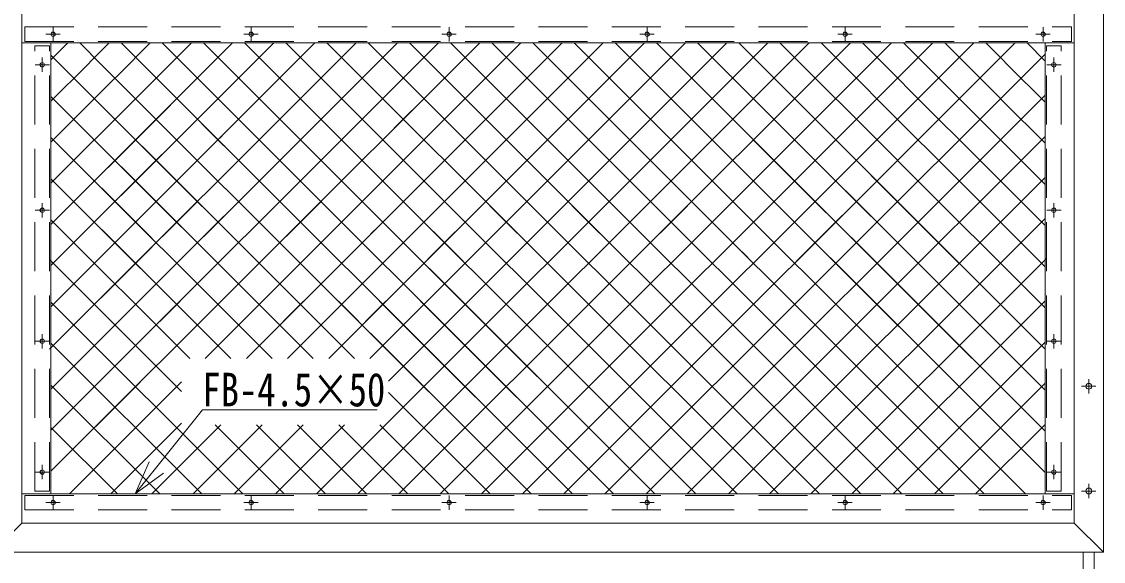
# Model space of a CAD drawing. Units: millimetres, scale not verified. Extents: x -4200 to 4200, y -2970 to 2970.
# Drawn here: x -3070 to -1212, y -1260 to -332 of the extents above; entities that cross this region are included whole.
import ezdxf
from ezdxf.enums import TextEntityAlignment as Align

# ---------------------------------------------------------------- set-up
doc = ezdxf.new("R2010")
doc.units = ezdxf.units.MM
doc.header["$LTSCALE"] = 10
doc.linetypes.add('USER1', pattern=[12.6, 8.4, -4.2])
doc.linetypes.add('USER2', pattern=[50.5, 30, -9, 2.5, -9])
for name, color, linetype, lineweight in [('0-2_1', 7, 'Continuous', 9), ('0-3_23', 7, 'Continuous', 9), ('0-4_30', 3, 'USER2', 9), ('0-7_2', 4, 'Continuous', 9), ('0-9_16', 7, 'Continuous', 9), ('0-C_4', 7, 'USER1', 9), ('0-E_20', 7, 'Continuous', 9), ('0-F_3', 7, 'Continuous', 9), ('1-2_21', 7, 'Continuous', 9), ('1-9_2網', 2, 'Continuous', 25)]:
    doc.layers.add(name, color=color, linetype=linetype, lineweight=lineweight)
doc.styles.add('ＭＳ ゴシック', font='')
doc.styles.get('ＭＳ ゴシック').set_extended_font_data('MS Gothic')

msp = doc.modelspace()

# ---------------------------------------------------------------- linework, layer by layer
at = {"layer": '0-2_1'}
for q in [(-2850.54, -1088.94), (-2826.28, -1108.33)]:
    msp.add_line((-2874.59, -1143.91), q, dxfattribs=at)
msp.add_lwpolyline([(-2874.59, -1143.91), (-2759.3, -999.66), (-2459.3, -999.66)], dxfattribs=at)
for centre, radius in [((-3015.78, -353.91), 3.75), ((-2675.78, -353.91), 3.75), ((-2335.78, -353.91), 3.75), ((-1995.78, -353.91), 3.75), ((-1655.78, -353.91), 3.75), ((-1315.78, -353.91), 3.75), ((-3034.28, -406.41), 3.75), ((-1297.28, -406.41), 3.75), ((-3034.28, -656.41), 3.75), ((-1297.28, -656.41), 3.75), ((-3034.28, -881.41), 3.75), ((-1297.28, -881.41), 3.75), ((-1237.28, -958.91), 5), ((-3034.28, -1106.41), 3.75), ((-1297.28, -1106.41), 3.75), ((-1237.28, -1138.91), 5), ((-3015.78, -1158.91), 3.75), ((-2675.78, -1158.91), 3.75), ((-2335.78, -1158.91), 3.75), ((-1995.78, -1158.91), 3.75), ((-1655.78, -1158.91), 3.75), ((-1315.78, -1158.91), 3.75)]:
    msp.add_circle(centre, radius, dxfattribs=at)
at = {"layer": '0-3_23'}
msp.add_line((-3069.28, -1053.91), (-3069.28, -1167.31), dxfattribs=at)
at = {"layer": '0-4_30'}
for p, q in [((-3015.78, -366.21), (-3015.78, -341.6)), ((-2675.78, -366.21), (-2675.78, -341.6)), ((-2335.78, -366.21), (-2335.78, -341.6)), ((-1995.78, -366.21), (-1995.78, -341.6)), ((-1655.78, -366.21), (-1655.78, -341.6)), ((-1315.78, -366.21), (-1315.78, -341.6)), ((-3003.47, -353.91), (-3028.08, -353.91)), ((-2663.47, -353.91), (-2688.08, -353.91)), ((-2323.47, -353.91), (-2348.08, -353.91)), ((-1983.47, -353.91), (-2008.08, -353.91)), ((-1643.47, -353.91), (-1668.08, -353.91)), ((-1303.47, -353.91), (-1328.08, -353.91)), ((-3046.58, -406.41), (-3021.97, -406.41)), ((-3034.28, -418.71), (-3034.28, -394.1)), ((-1284.97, -406.41), (-1309.58, -406.41)), ((-1297.28, -418.71), (-1297.28, -394.1)), ((-3034.28, -668.71), (-3034.28, -644.1)), ((-1297.28, -668.71), (-1297.28, -644.1)), ((-3046.58, -656.41), (-3021.97, -656.41)), ((-1284.97, -656.41), (-1309.58, -656.41)), ((-3034.28, -893.71), (-3034.28, -869.1)), ((-1297.28, -893.71), (-1297.28, -869.1)), ((-3046.58, -881.41), (-3021.97, -881.41)), ((-1284.97, -881.41), (-1309.58, -881.41)), ((-1237.28, -946.6), (-1237.28, -971.21)), ((-1249.58, -958.91), (-1224.97, -958.91)), ((-3034.28, -1094.1), (-3034.28, -1118.71)), ((-1297.28, -1094.1), (-1297.28, -1118.71)), ((-3046.58, -1106.41), (-3021.97, -1106.41)), ((-1284.97, -1106.41), (-1309.58, -1106.41)), ((-1237.28, -1126.6), (-1237.28, -1151.21)), ((-3015.78, -1146.6), (-3015.78, -1171.21)), ((-2675.78, -1146.6), (-2675.78, -1171.21)), ((-2335.78, -1146.6), (-2335.78, -1171.21)), ((-1995.78, -1146.6), (-1995.78, -1171.21)), ((-1655.78, -1146.6), (-1655.78, -1171.21)), ((-1315.78, -1146.6), (-1315.78, -1171.21)), ((-1249.58, -1138.91), (-1224.97, -1138.91)), ((-3003.47, -1158.91), (-3028.08, -1158.91)), ((-2663.47, -1158.91), (-2688.08, -1158.91)), ((-2323.47, -1158.91), (-2348.08, -1158.91)), ((-1983.47, -1158.91), (-2008.08, -1158.91)), ((-1643.47, -1158.91), (-1668.08, -1158.91)), ((-1303.47, -1158.91), (-1328.08, -1158.91))]:
    msp.add_line(p, q, dxfattribs=at)
at = {"layer": '0-7_2'}
for p, q in [((-3069.28, -1143.91), (-1262.28, -1143.91)), ((-3069.28, -1193.91), (-1262.28, -1193.91)), ((-3119.28, -1243.91), (-1212.28, -1243.91)), ((-3119.28, -1243.91), (-1212.28, -1243.91))]:
    msp.add_line(p, q, dxfattribs=at)
at = {"layer": '0-9_16'}
msp.add_line((-3069.28, -368.91), (-1262.28, -368.91), dxfattribs=at)
at = {"layer": '0-C_4', "linetype": 'Continuous'}
for p, q in [((-3069.28, 656.09), (-3069.28, -1193.91)), ((-3019.28, -368.91), (-3019.28, -1143.91))]:
    msp.add_line(p, q, dxfattribs=at)
at = {"layer": '0-C_4'}
for p, q in [((-3064.23, -341.41), (-1267.28, -341.41)), ((-3064.23, -341.41), (-3064.23, -366.41)), ((-1267.28, -366.41), (-1267.28, -341.41)), ((-3064.23, -366.41), (-1267.28, -366.41)), ((-3046.78, -1138.91), (-3046.78, -373.91)), ((-3046.78, -373.91), (-3021.78, -373.91)), ((-3021.78, -1138.91), (-3021.78, -373.91)), ((-1309.78, -1138.91), (-1309.78, -373.91)), ((-1309.78, -373.91), (-1284.78, -373.91)), ((-1284.78, -1138.91), (-1284.78, -373.91)), ((-3064.23, -1146.41), (-1267.28, -1146.41)), ((-3064.23, -1171.41), (-3064.23, -1146.41)), ((-3046.78, -1138.91), (-3021.78, -1138.91)), ((-1284.78, -1138.91), (-1309.78, -1138.91)), ((-1267.28, -1146.41), (-1267.28, -1171.41)), ((-3064.23, -1171.41), (-1267.28, -1171.41))]:
    msp.add_line(p, q, dxfattribs=at)
at = {"layer": '0-E_20'}
for p, q in [((-3069.28, -1193.91), (-3119.28, -1243.91)), ((-1262.28, -1193.91), (-1212.28, -1243.91))]:
    msp.add_line(p, q, dxfattribs=at)
at = {"layer": '0-F_3'}
for p, q in [((-1262.28, -1193.91), (-1262.28, -278.91)), ((-1212.28, -1243.91), (-1212.28, -278.91)), ((-1312.28, -1143.91), (-1312.28, -368.91)), ((-1212.28, -1243.91), (-1212.28, -678.41))]:
    msp.add_line(p, q, dxfattribs=at)
at = {"layer": '1-2_21'}
for p, q in [((-1247.18, -1243.91), (-1247.18, -1323.91)), ((-1228.18, -1243.91), (-1228.18, -1323.91))]:
    msp.add_line(p, q, dxfattribs=at)
at = {"layer": '1-9_2網'}
for p, q in [((-3019.28, -397.93), (-2990.26, -368.91)), ((-3019.28, -680.77), (-2707.41, -368.91)), ((-3019.28, -751.48), (-2636.7, -368.91)), ((-3019.28, -822.19), (-2565.99, -368.91)), ((-3019.28, -892.91), (-2495.28, -368.91)), ((-3019.28, -963.62), (-2424.57, -368.91)), ((-3019.28, -1034.33), (-2353.86, -368.91)), ((-3019.28, -1105.04), (-2283.15, -368.91)), ((-2931.73, -406.8), (-2969.62, -368.91)), ((-2947.92, -397.28), (-2919.54, -368.91)), ((-2903.39, -423.47), (-2848.83, -368.91)), ((-2123.91, -1143.91), (-2898.91, -368.91)), ((-2858.87, -449.65), (-2778.12, -368.91)), ((-2053.2, -1143.91), (-2828.2, -368.91)), ((-1982.49, -1143.91), (-2757.49, -368.91)), ((-2754.53, -911), (-2212.44, -368.91)), ((-1911.78, -1143.91), (-2686.78, -368.91)), ((-2683.82, -911), (-2141.73, -368.91)), ((-1841.07, -1143.91), (-2616.07, -368.91)), ((-2613.11, -911), (-2071.02, -368.91)), ((-2563.17, -1143.91), (-1788.17, -368.91)), ((-1770.36, -1143.91), (-2545.36, -368.91)), ((-2542.4, -911), (-2000.31, -368.91)), ((-2492.46, -1143.91), (-1717.46, -368.91)), ((-1699.65, -1143.91), (-2474.65, -368.91)), ((-2471.69, -911), (-1929.6, -368.91)), ((-2439.87, -949.9), (-1858.88, -368.91)), ((-2421.75, -1143.91), (-1646.75, -368.91)), ((-1628.93, -1143.91), (-2403.93, -368.91)), ((-2351.04, -1143.91), (-1576.04, -368.91)), ((-1558.22, -1143.91), (-2333.22, -368.91)), ((-2280.33, -1143.91), (-1505.33, -368.91)), ((-1487.51, -1143.91), (-2262.51, -368.91)), ((-2209.62, -1143.91), (-1434.62, -368.91)), ((-1416.8, -1143.91), (-2191.8, -368.91)), ((-2138.91, -1143.91), (-1363.91, -368.91)), ((-1346.09, -1143.91), (-2121.09, -368.91)), ((-1312.28, -1107.01), (-2050.38, -368.91)), ((-1312.28, -1036.3), (-1979.67, -368.91)), ((-1312.28, -965.59), (-1908.96, -368.91)), ((-1312.28, -894.88), (-1838.25, -368.91)), ((-1571.15, -565.3), (-1767.54, -368.91)), ((-1526.63, -539.1), (-1696.83, -368.91)), ((-1482.12, -512.91), (-1626.12, -368.91)), ((-1437.6, -486.71), (-1555.41, -368.91)), ((-1393.08, -460.52), (-1484.7, -368.91)), ((-1348.57, -434.33), (-1413.99, -368.91)), ((-1312.28, -399.9), (-1343.27, -368.91)), ((-2707.83, -701.41), (-3019.28, -389.96)), ((-2707.83, -701.41), (-3019.28, -389.96)), ((-2498.23, -911), (-3019.28, -389.96)), ((-2068.2, -1143.91), (-1312.28, -387.99)), ((-1372.99, -448.69), (-1312.28, -387.99)), ((-3019.28, -468.64), (-2957.41, -406.77)), ((-2957.41, -406.77), (-2947.92, -397.28)), ((-2895.1, -443.42), (-2931.73, -406.8)), ((-2912.89, -432.96), (-2903.39, -423.47)), ((-3019.28, -539.35), (-2912.89, -432.96)), ((-2194.62, -1143.91), (-2895.1, -443.42)), ((-1339.07, -443.82), (-1348.57, -434.33)), ((-1312.28, -470.61), (-1339.07, -443.82)), ((-3019.28, -610.06), (-2868.37, -459.15)), ((-2778.54, -701.41), (-3019.28, -460.67)), ((-2568.94, -911), (-3019.28, -460.67)), ((-2868.37, -459.15), (-2858.87, -449.65)), ((-1997.49, -1143.91), (-1312.28, -458.7)), ((-1409.64, -485.34), (-1372.99, -448.69)), ((-1383.59, -470.02), (-1393.08, -460.52)), ((-2823.84, -485.34), (-2814.35, -475.84)), ((-1312.28, -541.32), (-1383.59, -470.02)), ((-3019.28, -680.77), (-2823.84, -485.34)), ((-2461.2, -546.96), (-2399.43, -485.19)), ((-1428.1, -496.21), (-1437.6, -486.71)), ((-1312.28, -612.04), (-1428.1, -496.21)), ((-3019.28, -751.48), (-2779.32, -511.53)), ((-2779.32, -511.53), (-2769.82, -502.03)), ((-2723.4, -544.42), (-2760.02, -507.8)), ((-1472.62, -522.41), (-1482.12, -512.91)), ((-2845.62, -705.04), (-3019.28, -531.38)), ((-2639.66, -911), (-3019.28, -531.38)), ((-1926.78, -1143.91), (-1312.28, -529.41)), ((-1312.28, -1036.3), (-1812.18, -536.4)), ((-1312.28, -682.75), (-1472.62, -522.41)), ((-2720.86, -546.96), (-2723.4, -544.42)), ((-1581.44, -586.44), (-1544.79, -549.79)), ((-1517.14, -548.6), (-1526.63, -539.1)), ((-1312.28, -753.46), (-1517.14, -548.6)), ((-1561.65, -574.79), (-1571.15, -565.3)), ((-1312.28, -824.17), (-1561.65, -574.79)), ((-1738.91, -743.91), (-1581.44, -586.44)), ((-2845.62, -775.75), (-3019.28, -602.09)), ((-2710.37, -911), (-3019.28, -602.09)), ((-1856.07, -1143.91), (-1312.28, -600.12)), ((-1312.28, -1107.01), (-1812.18, -607.11)), ((-2940.99, -743.91), (-2818.04, -620.95)), ((-2827.78, -701.41), (-2767.03, -640.66)), ((-2757.07, -701.41), (-2696.32, -640.66)), ((-2637.12, -701.41), (-2697.87, -640.66)), ((-2686.36, -701.41), (-2625.61, -640.66)), ((-2566.41, -701.41), (-2627.16, -640.66)), ((-2615.65, -701.41), (-2554.9, -640.66)), ((-2615.65, -701.41), (-2554.9, -640.66)), ((-2615.65, -701.41), (-2556.71, -642.47)), ((-2556.71, -642.47), (-2554.9, -640.66)), ((-2544.94, -701.41), (-2484.19, -640.66)), ((-2544.94, -701.41), (-2484.19, -640.66)), ((-2424.99, -701.41), (-2485.74, -640.66)), ((-2474.23, -701.41), (-2413.48, -640.66)), ((-2474.23, -701.41), (-2413.48, -640.66)), ((-2311.78, -743.91), (-2415.03, -640.66)), ((-2403.52, -701.41), (-2350.85, -648.74)), ((-2369.12, -737.72), (-2280.14, -648.74)), ((-2241.07, -743.91), (-2349.21, -635.76)), ((-2241.07, -743.91), (-2336.23, -648.74)), ((-2304.6, -743.91), (-2209.43, -648.74)), ((-2170.36, -743.91), (-2265.52, -648.74)), ((-2233.88, -743.91), (-2138.72, -648.74)), ((-2099.65, -743.91), (-2194.81, -648.74)), ((-2163.17, -743.91), (-2068.01, -648.74)), ((-2028.93, -743.91), (-2124.1, -648.74)), ((-2092.46, -743.91), (-1997.3, -648.74)), ((-1958.22, -743.91), (-2053.39, -648.74)), ((-2021.75, -743.91), (-1926.59, -648.74)), ((-1887.51, -743.91), (-1982.68, -648.74)), ((-1951.04, -743.91), (-1855.88, -648.74)), ((-1838.24, -722.47), (-1911.97, -648.74)), ((-1793.73, -696.27), (-1841.26, -648.74)), ((-2544.94, -701.41), (-2512.18, -668.65)), ((-2512.18, -668.65), (-2502.69, -659.16)), ((-2781.08, -911), (-3019.28, -672.8)), ((-2467.66, -694.84), (-2458.17, -685.35)), ((-1785.36, -1143.91), (-1312.28, -670.83)), ((-2474.23, -701.41), (-2467.66, -694.84)), ((-1784.23, -705.77), (-1793.73, -696.27)), ((-1746.09, -743.91), (-1784.23, -705.77)), ((-3021.78, -895.41), (-2845.62, -719.25)), ((-2870.28, -743.91), (-2845.62, -719.25)), ((-1828.75, -731.96), (-1838.24, -722.47)), ((-3019.28, -743.51), (-3021.78, -741.01)), ((-2382.49, -743.91), (-2384.61, -741.79)), ((-2382.49, -743.91), (-2384.61, -741.79)), ((-1982.49, -1143.91), (-2384.61, -741.79)), ((-2375.31, -743.91), (-2369.12, -737.72)), ((-1816.8, -743.91), (-1828.75, -731.96)), ((-1714.65, -1143.91), (-1312.28, -741.54)), ((-1312.28, -741.54), (-1309.78, -739.04)), ((-3018.88, -743.91), (-3019.28, -743.51)), ((-2795.02, -967.77), (-3019.28, -743.51)), ((-3019.28, -963.62), (-2845.62, -789.96)), ((-3019.28, -963.62), (-2845.62, -789.96)), ((-2689.6, -1143.91), (-3019.28, -814.22)), ((-2832.66, -847.7), (-2797.61, -812.66)), ((-2761.94, -847.7), (-2726.9, -812.66)), ((-2761.94, -847.7), (-2726.9, -812.66)), ((-2761.94, -847.7), (-2726.9, -812.66)), ((-2761.94, -847.7), (-2726.9, -812.66)), ((-2691.23, -847.7), (-2656.19, -812.66)), ((-2620.52, -847.7), (-2585.48, -812.66)), ((-2549.81, -847.7), (-2514.77, -812.66)), ((-2490.82, -847.7), (-2525.87, -812.66)), ((-2490.82, -847.7), (-2525.87, -812.66)), ((-2479.1, -847.7), (-2444.06, -812.66)), ((-2123.91, -1143.91), (-2455.16, -812.66)), ((-2303.2, -893.91), (-2384.61, -812.5)), ((-2053.2, -1143.91), (-2384.61, -812.5)), ((-1643.94, -1143.91), (-1312.28, -812.25)), ((-2444.62, -893.91), (-2470.34, -868.19)), ((-2444.62, -893.91), (-2470.34, -868.19)), ((-2194.62, -1143.91), (-2470.34, -868.19)), ((-2760.31, -1143.91), (-3019.28, -884.93)), ((-3019.28, -1034.33), (-2871.65, -886.7)), ((-3019.28, -1034.33), (-2871.65, -886.7)), ((-1573.22, -1143.91), (-1312.28, -882.96)), ((-3019.28, -1105.04), (-2866.23, -951.99)), ((-2832.58, -1143.91), (-3019.28, -957.21)), ((-2987.44, -1143.91), (-2795.02, -951.49)), ((-2987.44, -1143.91), (-2795.52, -951.99)), ((-1502.51, -1143.91), (-1312.28, -953.67)), ((-2265.33, -1143.91), (-2439.87, -969.37)), ((-2265.33, -1143.91), (-2439.87, -969.37)), ((-2904.85, -1143.91), (-3019.28, -1029.48)), ((-2916.73, -1143.91), (-2795.02, -1022.2)), ((-2916.73, -1143.91), (-2795.02, -1022.2)), ((-2846.02, -1143.91), (-2727.56, -1025.45)), ((-2846.02, -1143.91), (-2727.56, -1025.45)), ((-2775.31, -1143.91), (-2656.85, -1025.45)), ((-2775.31, -1143.91), (-2656.85, -1025.45)), ((-2618.88, -1143.91), (-2737.34, -1025.45)), ((-2704.6, -1143.91), (-2586.14, -1025.45)), ((-2704.6, -1143.91), (-2586.14, -1025.45)), ((-2548.17, -1143.91), (-2666.63, -1025.45)), ((-2548.17, -1143.91), (-2666.63, -1025.45)), ((-2633.88, -1143.91), (-2515.43, -1025.45)), ((-2477.46, -1143.91), (-2595.92, -1025.45)), ((-2477.46, -1143.91), (-2595.92, -1025.45)), ((-2406.75, -1143.91), (-2525.21, -1025.45)), ((-2406.75, -1143.91), (-2525.21, -1025.45)), ((-2336.04, -1143.91), (-2454.5, -1025.45)), ((-2336.04, -1143.91), (-2454.5, -1025.45)), ((-1431.8, -1143.91), (-1312.28, -1024.38))]:
    msp.add_line(p, q, dxfattribs=at)
for points in [[(-1533.96, -743.91), (-1650.68, -627.18), (-1660.18, -617.69), (-1812.18, -465.69)], [(-2744.05, -546.96), (-2734.8, -537.71), (-2725.3, -528.22)], [(-1312.28, -894.88), (-1606.17, -600.99), (-1615.66, -591.49)], [(-2495.7, -701.41), (-2551.69, -645.42), (-2556.45, -640.66)], [(-1604.67, -743.91), (-1695.2, -653.38), (-1704.7, -643.88)], [(-1809.62, -743.91), (-1753.25, -687.54), (-1716.6, -650.89)], [(-1675.38, -743.91), (-1739.72, -679.57), (-1749.21, -670.08)]]:
    msp.add_lwpolyline(points, dxfattribs=at)

# ---------------------------------------------------------------- texts
at = {"layer": '0-2_1', "style": 'ＭＳ ゴシック', "width": 0.8}
msp.add_text('FB-4.5×50', height=57.7, dxfattribs=at).set_placement((-2759.3, -1010.76), align=Align.BOTTOM_LEFT)

doc.saveas('drawing.dxf')
